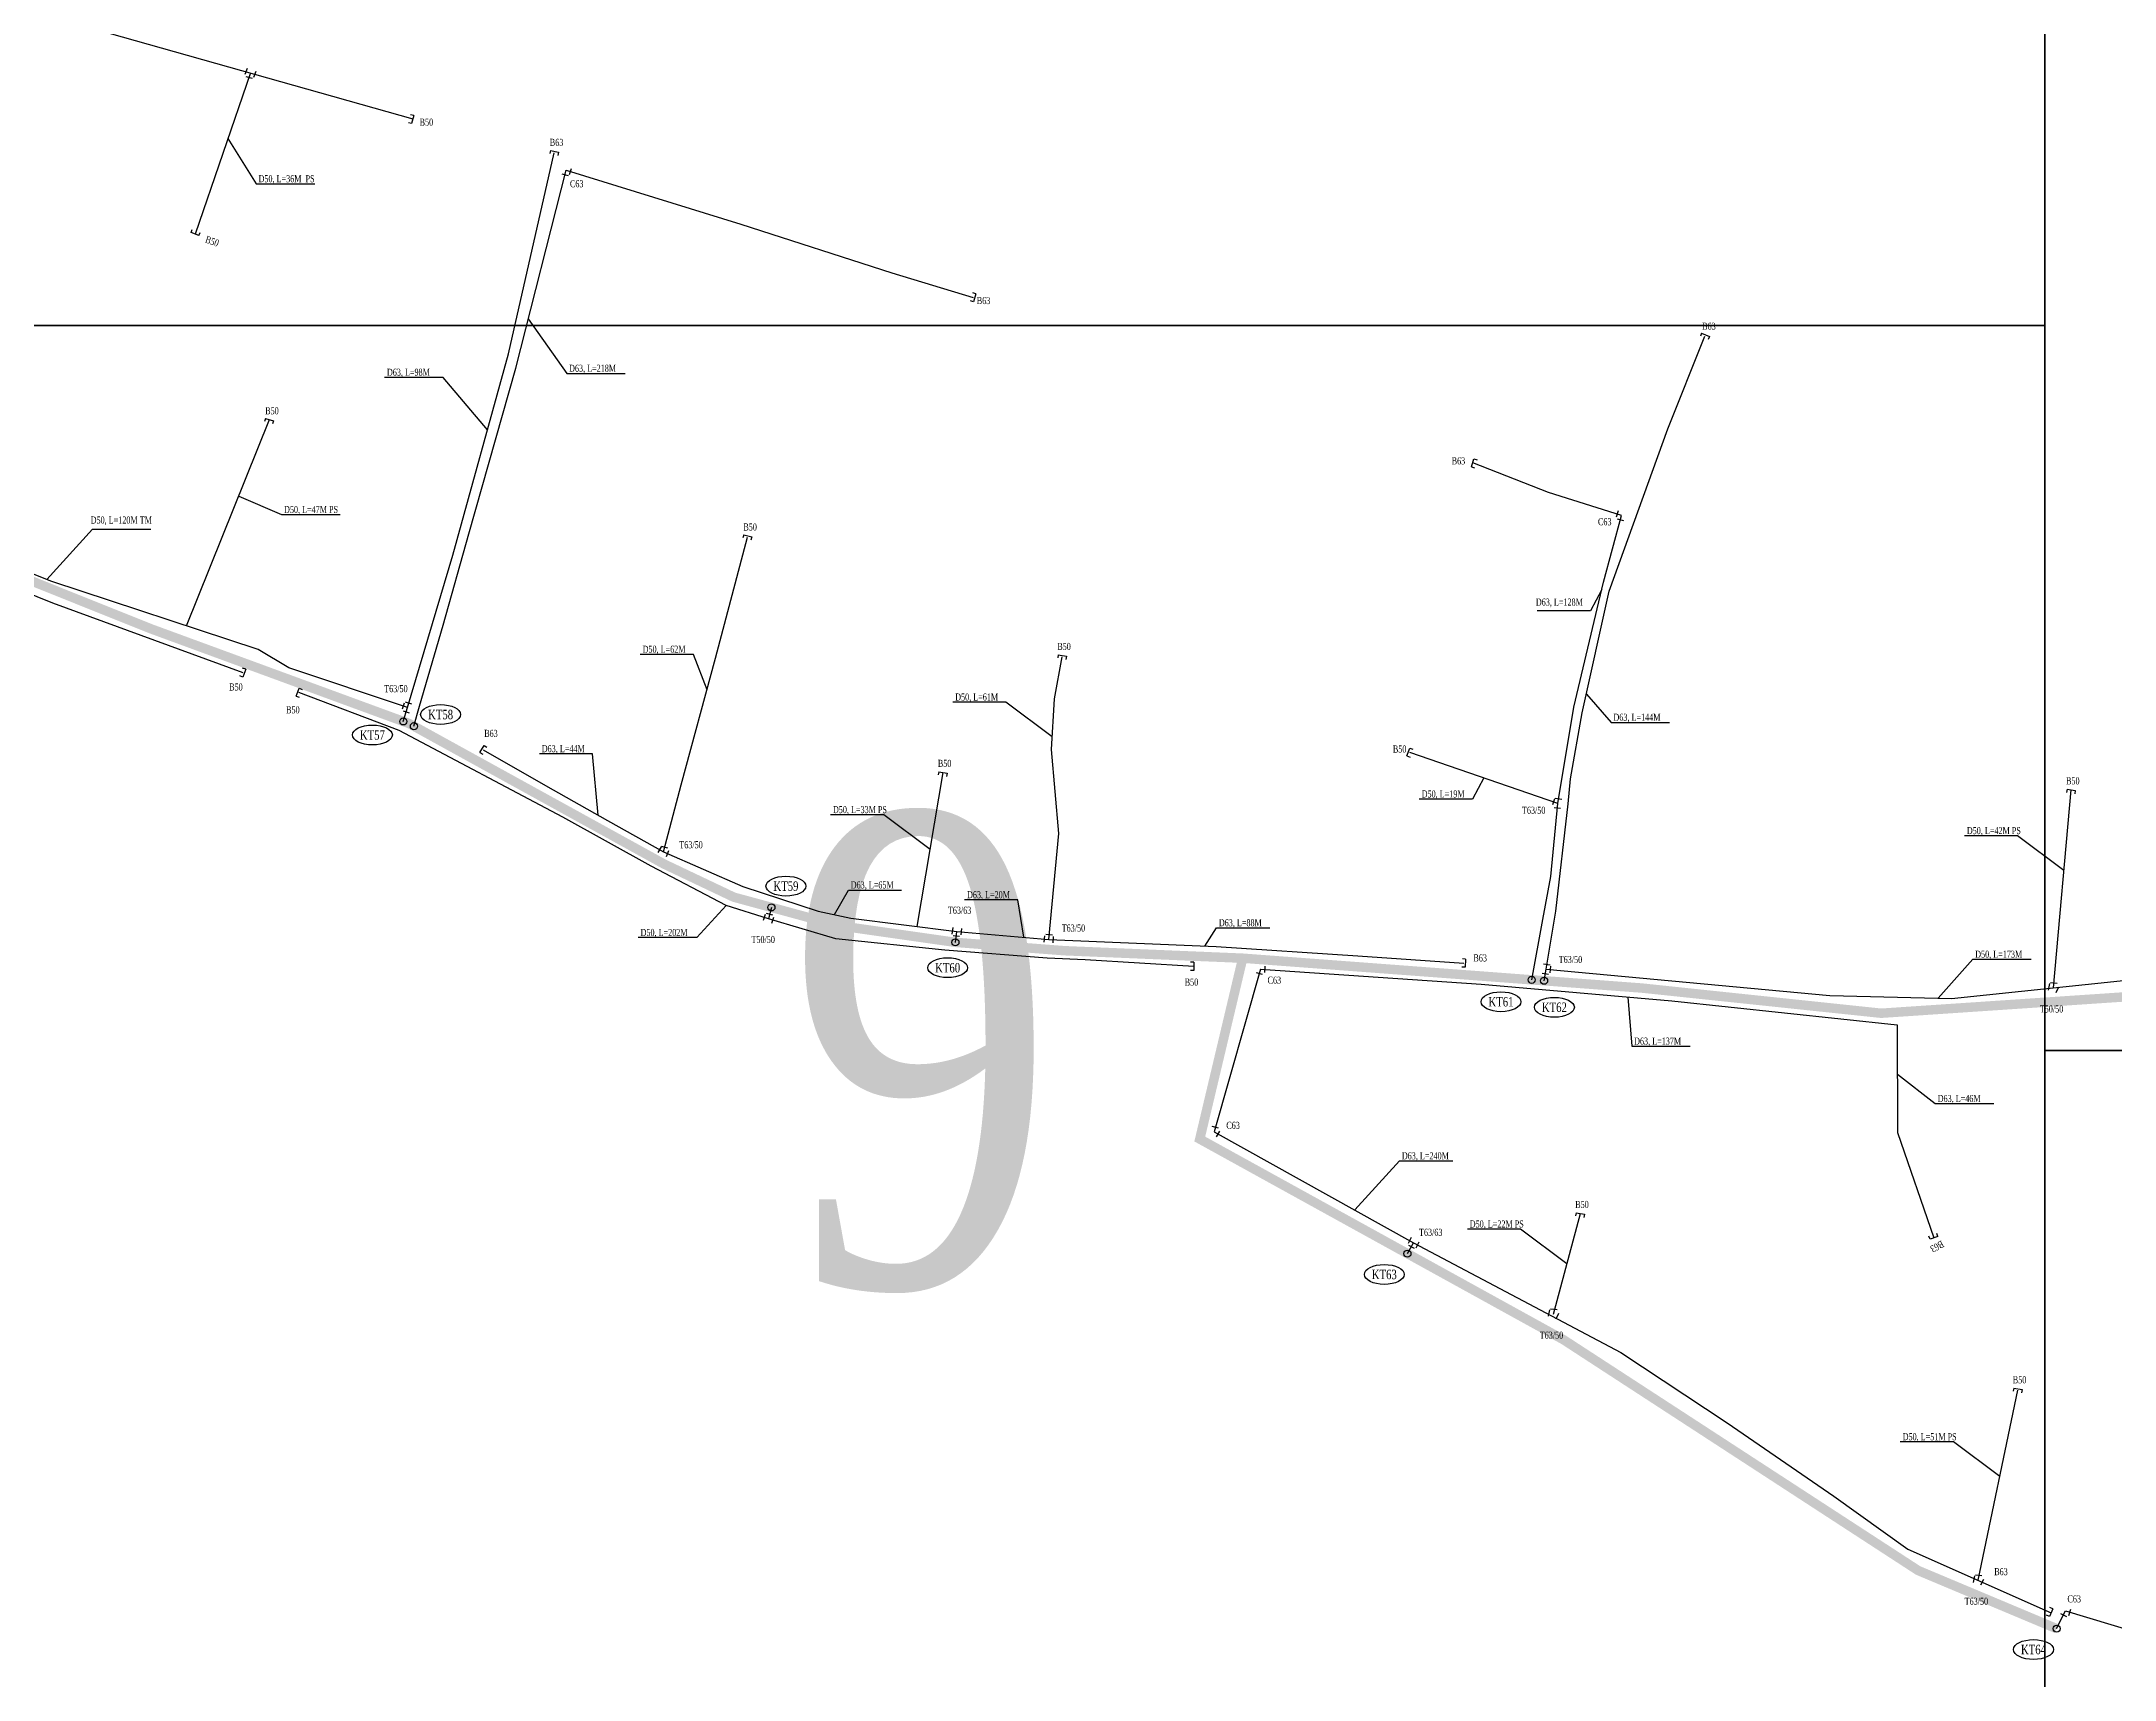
# Model space of a CAD drawing. Extents: x 549410 to 552487, y 2340860 to 2344743.
# Drawn here: x 550847.2 to 551285.6, y 2343277.4 to 2343623.8 of the extents above; entities that cross this region are included whole.
import ezdxf
from ezdxf.enums import TextEntityAlignment as Align

# ---------------------------------------------------------------- set-up
doc = ezdxf.new("R2010")
doc.units = 0
doc.header["$MEASUREMENT"] = 0
doc.linetypes.add('DASHED', pattern=[0.75, 0.5, -0.25])
for name, color, linetype in [('160', 5, 'DASHED'), ('50', 2, 'Continuous'), ('63', 1, 'Continuous'), ('ten dai khoi thuy', 210, 'Continuous'), ('Text D-L', 7, 'Continuous'), ('Text phu kien', 2, 'Continuous')]:
    doc.layers.add(name, color=color, linetype=linetype)
doc.styles.add('style1', font='VHTIME.TTF', dxfattribs={"width": 0.75})
doc.styles.add('Text', font='vntimeh.shx', dxfattribs={"width": 0.75, "bigfont": 'vn.shx'})
doc.styles.add('TextNode', font='vntimeh1.shx', dxfattribs={"width": 0.7, "bigfont": 'vn.shx'})

# ---------------------------------------------------------------- blocks, each defined once
blk = doc.blocks.new('pt')
at = {"color": 3, "linetype": 'Continuous'}
blk.add_line((0.96, -0.69), (0.96, 0.69), dxfattribs=at)
blk = doc.blocks.new('bit')
at = {"color": 3, "linetype": 'Continuous'}
for points in [[(-0.3, -0.88), (-0.3, 0.88)], [(-0.3, 0.88), (0.39, 0.88)], [(-0.3, -0.88), (0.39, -0.88)]]:
    blk.add_lwpolyline(points, dxfattribs=at)
blk = doc.blocks.new('Daudai')
at = {"layer": 'ten dai khoi thuy', "color": 3}
blk.add_circle((0, 0), 0.75, dxfattribs=at)

msp = doc.modelspace()

# ---------------------------------------------------------------- linework, layer by layer
at = {"layer": '160', "ltscale": 10, "const_width": 2}
for points in [[(550750.53, 2343554.26), (550813.18, 2343522.47), (550870.21, 2343499.62), (550924.94, 2343479.54), (550978.82, 2343449.85), (550993.6, 2343442.83), (551015.71, 2343436.81), (551040.48, 2343433.27), (551063.59, 2343431.5), (551101.23, 2343429.92), (551185.6, 2343423.61), (551236.26, 2343418.28), (551298.61, 2343422.47), (551387.64, 2343402.42), (551517.97, 2343366.04), (551550.82, 2343353.91), (551572.38, 2343332.04)], [(551101.23, 2343429.92), (551092.15, 2343391.68), (551169.11, 2343349.22), (551244.06, 2343300.45), (551273.35, 2343288.15)]]:
    msp.add_lwpolyline(points, dxfattribs=at)
at = {"layer": '50'}
for points in [[(550799.96, 2343642.91), (550925.73, 2343607.4)], [(550790.4, 2343530.95), (550812.69, 2343519.96), (550849.53, 2343505.07), (550889.8, 2343490.3)], [(550924.59, 2343482.92), (550899.52, 2343491.35), (550893.03, 2343495.19), (550849.37, 2343509.6), (550826.96, 2343518.46), (550812.11, 2343525.47)], [(550978.74, 2343452.42), (550982.51, 2343466.61), (550989.76, 2343493.33), (550996.49, 2343518.93)], [(551062.33, 2343456.32), (551060.8, 2343474.02), (551061.45, 2343484.76), (551063.05, 2343493.64)], [(551090.88, 2343428.17), (551067.92, 2343429.6), (551059.85, 2343429.93), (551038.25, 2343431.61), (551015.22, 2343434.02), (551000.94, 2343438.24), (550991.99, 2343441.03), (550976.15, 2343449.39), (550957.45, 2343459.74), (550922.86, 2343478.08), (550901.64, 2343486.07)], [(551167.85, 2343462.66), (551136.54, 2343473.42)], [(551032.36, 2343436.65), (551037.85, 2343469.19)], [(551060.2, 2343433.89), (551062.33, 2343456.32)], [(551001.57, 2343440.66), (551000.94, 2343438.24)], [(551165.38, 2343427.61), (551225.4, 2343422.04), (551251.13, 2343421.41), (551294.22, 2343425.92)]]:
    msp.add_lwpolyline(points, dxfattribs=at)
at = {"layer": '50', "color": 1}
for points in [[(550891.37, 2343617.1), (550879.68, 2343583.05)], [(550877.9, 2343500.19), (550895.41, 2343543.8)], [(551272.67, 2343423.67), (551276.43, 2343465.5)], [(551166.93, 2343354.68), (551172.63, 2343375.93)], [(551256.79, 2343298.42), (551265.12, 2343338.57)]]:
    msp.add_lwpolyline(points, dxfattribs=at)
at = {"layer": '63', "color": 6}
for points in [[(550924.59, 2343482.92), (550934.21, 2343515.11), (550945.99, 2343557.73), (550955.63, 2343600.24)], [(550925.96, 2343478.98), (550927.13, 2343483.24), (550932.12, 2343500.33), (550937.6, 2343519.63), (550947.5, 2343554.71), (550958.17, 2343596.55)], [(550958.17, 2343596.55), (550995.07, 2343585.11), (551027, 2343574.85), (551044.26, 2343569.63)], [(551165.38, 2343427.61), (551167.44, 2343439.87), (551170.02, 2343462.59), (551170.54, 2343467.82), (551173.05, 2343481.79), (551178.73, 2343507.51), (551191.11, 2343541.86), (551198.98, 2343561.46)], [(551181.36, 2343523.56), (551165.9, 2343528.41), (551149.87, 2343534.64), (551149.87, 2343534.64)], [(551167.85, 2343462.66), (551171.22, 2343483.02), (551177.51, 2343509.42), (551181.36, 2343523.56)], [(550923.72, 2343479.99), (550924.59, 2343482.92)], [(550940.63, 2343474), (550953.82, 2343466.47), (550966.91, 2343459.01), (550978.74, 2343452.42), (550995.52, 2343445.09), (551011.48, 2343439.86), (551018.36, 2343438.41), (551040.78, 2343435.6), (551060.2, 2343433.89), (551095.6, 2343432.39), (551125.59, 2343430.43), (551148.01, 2343428.89)], [(551162.34, 2343425.35), (551164.67, 2343438.1), (551166.36, 2343447.16), (551167.85, 2343462.66)], [(551040.48, 2343433.27), (551040.78, 2343435.6)], [(551104.97, 2343427.63), (551095.2, 2343393.22), (551137.37, 2343369.76), (551181.18, 2343346.52), (551203.71, 2343331.66), (551226.22, 2343316.18), (551241.88, 2343304.94), (551272.2, 2343291.53)], [(551104.97, 2343427.63), (551151.66, 2343424.4), (551191.96, 2343420.87), (551239.65, 2343415.81)], [(551164.96, 2343425.15), (551165.38, 2343427.61)], [(551239.65, 2343415.81), (551239.65, 2343415.81), (551239.7, 2343393.07), (551247.41, 2343370.78)], [(551136.06, 2343367.45), (551137.37, 2343369.76)], [(551273.35, 2343288.15), (551275.24, 2343291.89)], [(551275.24, 2343291.89), (551294.43, 2343286.14), (551311.04, 2343281.65), (551330.5, 2343277.7)]]:
    msp.add_lwpolyline(points, dxfattribs=at)
at = {"layer": 'DEFPOINTS'}
for points in [[(551270.86, 2343563.74), (550795.83, 2343563.74), (550795.83, 2343870.41), (551270.86, 2343870.41)], [(551745.89, 2343410.41), (551270.86, 2343410.41), (551270.86, 2343717.07), (551745.89, 2343717.07)], [(551270.86, 2343257.07), (550795.83, 2343257.07), (550795.83, 2343563.74), (551270.86, 2343563.74)], [(551745.89, 2343103.74), (551270.86, 2343103.74), (551270.86, 2343410.41), (551745.89, 2343410.41)]]:
    msp.add_lwpolyline(points, close=True, dxfattribs=at)
at = {"layer": 'ten dai khoi thuy', "color": 3, "linetype": 'ByBlock'}
for centre in [(550931.6, 2343481.45), (550917.18, 2343477.12), (551004.63, 2343445.16), (551038.83, 2343427.91), (551155.85, 2343420.71), (551167.14, 2343419.54), (551131.17, 2343363.05), (551268.45, 2343283.74)]:
    msp.add_ellipse(centre, major_axis=(-4.22, 0), ratio=0.497929, dxfattribs=at)
at = {"layer": 'Text D-L', "color": 9}
for points in [[(550886.6, 2343603.22), (550892.6, 2343593.67), (550904.98, 2343593.67)], [(550950.14, 2343565.09), (550958.27, 2343553.58), (550970.65, 2343553.58)], [(550941.55, 2343541.66), (550932.13, 2343552.74), (550919.75, 2343552.74)], [(550888.91, 2343527.62), (550897.99, 2343523.72), (550910.37, 2343523.72)], [(550848.36, 2343510.01), (550857.97, 2343520.66), (550870.34, 2343520.66)], [(551177.14, 2343507.87), (551174.76, 2343503.4), (551163.51, 2343503.4)], [(550987.96, 2343486.69), (550985.07, 2343494.17), (550973.82, 2343494.17)], [(551173.92, 2343485.77), (551179.13, 2343479.79), (551191.51, 2343479.79)], [(551060.96, 2343476.73), (551051.17, 2343484.07), (551039.92, 2343484.07)], [(550964.95, 2343460.13), (550963.75, 2343473.15), (550952.5, 2343473.15)], [(551152.2, 2343468.04), (551149.82, 2343463.57), (551138.57, 2343463.57)], [(551035.11, 2343452.92), (551025.32, 2343460.26), (551014.07, 2343460.26)], [(551274.9, 2343448.48), (551265.11, 2343455.82), (551253.86, 2343455.82)], [(550991.99, 2343441.03), (550985.76, 2343434.28), (550973.39, 2343434.28)], [(551014.92, 2343439.13), (551017.84, 2343444.34), (551029.09, 2343444.34)], [(551054.93, 2343434.35), (551053.67, 2343442.27), (551042.42, 2343442.27)], [(551093.19, 2343432.49), (551095.68, 2343436.34), (551106.93, 2343436.34)], [(551248.31, 2343421.48), (551255.63, 2343429.68), (551268, 2343429.68)], [(551182.7, 2343421.68), (551183.5, 2343411.31), (551195.87, 2343411.31)], [(551239.67, 2343405.39), (551247.7, 2343399.18), (551260.07, 2343399.18)], [(551124.92, 2343376.69), (551134.38, 2343387.06), (551145.63, 2343387.06)], [(551169.78, 2343365.3), (551159.99, 2343372.64), (551148.74, 2343372.64)], [(551261.33, 2343320.33), (551251.54, 2343327.66), (551240.29, 2343327.66)]]:
    msp.add_lwpolyline(points, dxfattribs=at)

# ---------------------------------------------------------------- block references
at = {"layer": '50'}
for name, p, rotation in [('pt', (550891.37, 2343617.1), 161.4179842819487), ('pt', (550891.37, 2343617.1), 253.3716929507813), ('bit', (550925.4, 2343607.33), 164.1331172142076), ('bit', (550955.63, 2343600.24), 257.2198313810702), ('pt', (550958.17, 2343596.55), 255.6912117123942), ('pt', (550958.17, 2343596.55), 342.7705008286222), ('bit', (550879.78, 2343583.33), 70.36197446608864), ('bit', (551044.26, 2343569.63), 163.1848633394976), ('bit', (551198.98, 2343561.46), 248.1110896751238), ('bit', (550895.32, 2343543.52), 254.0089581193922), ('bit', (551150.16, 2343534.55), 342.5107392047614), ('pt', (551181.36, 2343523.56), 162.5986250795387), ('pt', (551181.36, 2343523.56), 254.754624052357), ('bit', (550996.49, 2343518.93), 255.2781463766262), ('bit', (551063.05, 2343493.64), 259.8183881202469), ('bit', (550889.8, 2343490.3), 159.8545711882695), ('bit', (550901.64, 2343486.07), 339.380017900402), ('pt', (550924.59, 2343482.92), 161.4179842819487), ('pt', (550924.59, 2343482.92), 253.3716929507813), ('pt', (550924.59, 2343482.92), 73.37184498651942), ('bit', (550940.63, 2343474), 330.2984442041525), ('bit', (551136.54, 2343473.42), 341.0449725452856), ('bit', (551037.79, 2343468.9), 259.8183881202469), ('pt', (551167.85, 2343462.66), 161.0451245985003), ('pt', (551167.85, 2343462.66), 80.61373018306828), ('bit', (551276.37, 2343465.21), 259.8183881202469), ('pt', (551167.85, 2343462.66), 264.4810861350092), ('pt', (550978.74, 2343452.42), 150.8939948564499), ('pt', (550978.74, 2343452.42), 75.10520130616135), ('pt', (550978.74, 2343452.42), 336.4066565429307), ('pt', (551000.94, 2343438.24), 162.7002034754607), ('pt', (551000.94, 2343438.24), 75.52179666824532), ('pt', (551000.94, 2343438.24), 343.5402113577169), ('pt', (551040.78, 2343435.6), 172.8484871305842), ('pt', (551040.78, 2343435.6), 262.7496488021819), ('pt', (551040.78, 2343435.6), 354.9663590680082), ('pt', (551060.2, 2343433.89), 174.9665111021193), ('pt', (551060.2, 2343433.89), 84.58395423162654), ('pt', (551060.2, 2343433.89), 357.5753586868789), ('bit', (551090.58, 2343428.18), 179.6250699912246), ('pt', (551104.97, 2343427.63), 356.0368632604446), ('bit', (551148.01, 2343428.89), 176.0763211971714), ('pt', (551165.38, 2343427.61), 80.4444685994318), ('pt', (551165.38, 2343427.61), 354.6910770261957), ('pt', (551104.97, 2343427.63), 254.1515424474447), ('pt', (551165.38, 2343427.61), 260.4443165437933), ('pt', (551272.67, 2343423.67), 168.5489095049669), ('pt', (551272.67, 2343423.67), 84.8274335467596), ('pt', (551272.67, 2343423.67), 334.3926544381156), ('pt', (551095.2, 2343393.22), 74.15169447432727), ('pt', (551095.2, 2343393.22), 330.9211069694531), ('bit', (551172.57, 2343375.64), 259.8183881202469), ('pt', (551137.37, 2343369.76), 150.9212590087938), ('bit', (551247.31, 2343371.06), 110.262288117246), ('pt', (551137.37, 2343369.76), 240.3285161309759), ('pt', (551137.37, 2343369.76), 332.0560660613922), ('pt', (551166.93, 2343354.68), 168.5489095049669), ('pt', (551166.93, 2343354.68), 84.8274335467596), ('pt', (551166.93, 2343354.68), 334.3926544381156), ('bit', (551265.12, 2343338.57), 259.8183881202469), ('pt', (551256.79, 2343298.42), 168.5489095049669), ('pt', (551256.79, 2343298.42), 84.8274335467596), ('pt', (551256.79, 2343298.42), 334.3926544381156), ('bit', (551271.9, 2343291.65), 155.8673928367548), ('pt', (551275.24, 2343291.89), 343.3206038221133), ('pt', (551275.24, 2343291.89), 243.188019078698)]:
    msp.add_blockref(name, p, dxfattribs=dict(at, rotation=rotation))
at = {"layer": '50', "xscale": -1, "rotation": 160.6918484302267}
msp.add_blockref('pt', (550891.37, 2343617.1), dxfattribs=at)
at = {"layer": 'ten dai khoi thuy'}
for p in [(550923.72, 2343479.99), (550925.96, 2343478.98), (551001.57, 2343440.66), (551040.48, 2343433.27), (551162.34, 2343425.35), (551164.96, 2343425.15), (551136.06, 2343367.45), (551273.35, 2343288.15)]:
    msp.add_blockref('Daudai', p, dxfattribs=at)

# ---------------------------------------------------------------- texts
at = {"layer": 'DEFPOINTS', "style": 'style1', "width": 0.75}
msp.add_text('9', height=100, dxfattribs=at).set_placement((551033.35, 2343410.41), align=Align.MIDDLE)
at = {"layer": 'ten dai khoi thuy', "color": 2, "style": 'TextNode', "width": 0.75}
for s, p in [('kt58', (550931.6, 2343481.45)), ('kt57', (550917.18, 2343477.12)), ('kt59', (551004.63, 2343445.16)), ('kt60', (551038.83, 2343427.91)), ('kt61', (551155.85, 2343420.71)), ('kt62', (551167.14, 2343419.54)), ('kt63', (551131.17, 2343363.05)), ('kt64', (551268.45, 2343283.74))]:
    msp.add_text(s, height=2, dxfattribs=at).set_placement(p, align=Align.MIDDLE)
at = {"layer": 'Text D-L', "color": 1, "style": 'Text', "width": 0.75}
for s, p in [('D50, L=36m  ps', (550893.1, 2343593.55)), ('D63, L=218m', (550958.77, 2343553.46)), ('D63, L=98m', (550920.25, 2343552.62)), ('D50, L=47m ps', (550898.49, 2343523.6)), ('D50, L=120m tm', (550857.6, 2343521.37)), ('D63, L=128m', (551163.22, 2343504.02)), ('D50, L=62m', (550974.32, 2343494.05)), ('D50, L=61m', (551040.42, 2343483.95)), ('D63, L=144m', (551179.63, 2343479.67)), ('D63, L=44m', (550953, 2343473.03)), ('D50, L=19m', (551139.07, 2343463.45)), ('D50, L=33m ps', (551014.57, 2343460.14)), ('D50, L=42m ps', (551254.36, 2343455.7)), ('D63, L=65m', (551018.34, 2343444.22)), ('D63, L=20m', (551042.92, 2343442.15)), ('D63, L=88m', (551096.18, 2343436.22)), ('D50, L=202m', (550973.89, 2343434.16)), ('D50, L=173m', (551256.13, 2343429.56)), ('D63, L=137m', (551184, 2343411.19)), ('D63, L=46m', (551248.2, 2343399.06)), ('D63, L=240m', (551134.88, 2343386.94)), ('D50, L=22m ps', (551149.24, 2343372.52)), ('D50, L=51m ps', (551240.79, 2343327.54))]:
    msp.add_text(s, height=1.5, dxfattribs=at).set_placement(p, align=Align.BOTTOM_LEFT)
at = {"layer": 'Text phu kien', "color": 4, "style": 'Text', "width": 0.75}
for s, p in [('B50', (550928.6, 2343606.71)), ('B63', (550956.13, 2343602.43)), ('C63', (550960.39, 2343593.69)), ('B63', (551046.42, 2343568.98)), ('B63', (551199.82, 2343563.55)), ('B50', (550895.94, 2343545.68)), ('B63', (551146.85, 2343535.08)), ('B50', (550997.06, 2343521.1)), ('C63', (551177.79, 2343522.22)), ('B50', (551063.45, 2343495.85)), ('B50', (550888.32, 2343487.27)), ('T63/50', (550922.15, 2343486.92)), ('B50', (550900.36, 2343482.44)), ('B63', (550942.26, 2343477.46)), ('B50', (551038.19, 2343471.12)), ('B50', (551134.42, 2343474.15)), ('B50', (551276.77, 2343467.42)), ('T63/50', (551162.76, 2343461.2)), ('T63/50', (550984.56, 2343453.92)), ('T63/63', (551041.35, 2343440.06)), ('T63/50', (551065.43, 2343436.3)), ('T50/50', (550999.82, 2343433.88)), ('B63', (551151.44, 2343429.98)), ('T63/50', (551170.54, 2343429.65)), ('B50', (551090.39, 2343424.86)), ('C63', (551107.92, 2343425.27)), ('T50/50', (551272.27, 2343419.19)), ('C63', (551099.19, 2343394.58)), ('B50', (551172.97, 2343377.85)), ('T63/63', (551140.99, 2343371.96)), ('T63/50', (551166.52, 2343350.2)), ('B50', (551265.51, 2343340.78)), ('B63', (551261.59, 2343300.21)), ('T63/50', (551256.38, 2343293.94)), ('C63', (551277.06, 2343294.45))]:
    msp.add_text(s, height=1.5, dxfattribs=at).set_placement(p, align=Align.MIDDLE_CENTER)
for s, rotation, p in [('B50', 340.51, (550883.29, 2343581.52)), ('B63', 208.1673, (551248.08, 2343368.95))]:
    msp.add_text(s, height=1.5, rotation=rotation, dxfattribs=at).set_placement(p, align=Align.MIDDLE_CENTER)

doc.saveas('drawing.dxf')
